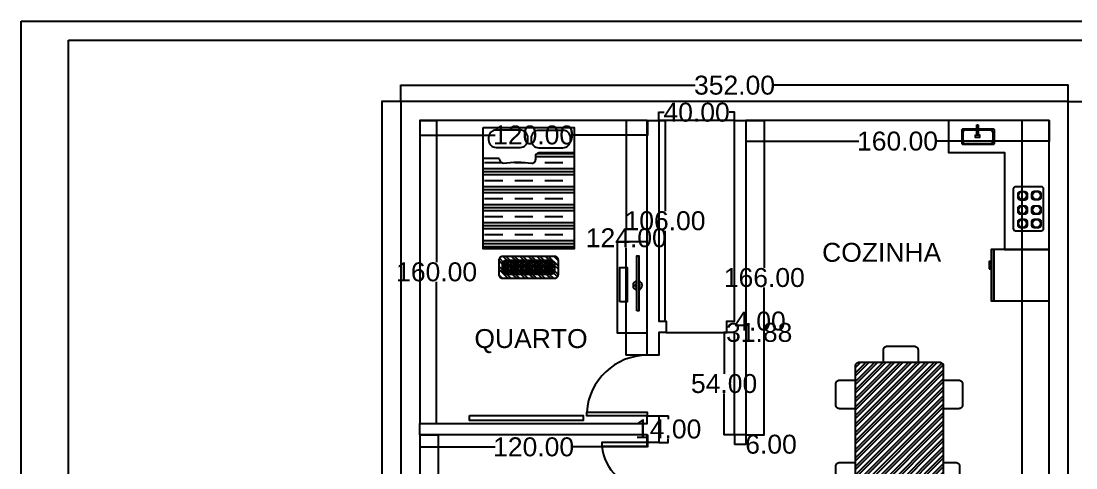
# Model space of a CAD drawing. Header units: millimetres. Extents: x -238510 to 111136, y -199737 to 8496.
# Drawn here: x 1250 to 1807, y 2886 to 3122 of the extents above; entities that cross this region are included whole.
import ezdxf

# ---------------------------------------------------------------- set-up
doc = ezdxf.new("R2010")
doc.units = ezdxf.units.MM
doc.layers.add('APPLIENCES', color=7, linetype='Continuous', plot=False)
doc.layers.add('DOORS AND WINDOWS', color=7, linetype='Continuous', plot=False)
doc.layers.add('COTAS', color=7, linetype='Continuous')
doc.styles.get("Standard").update_dxf_attribs({"font": 'arial.ttf'})
doc.dimstyles.new('COTAS', dxfattribs={"dimtxt": 10, "dimasz": 0.18, "dimexe": 0.18, "dimexo": 0.0625, "dimgap": 0.09, "dimtad": 0, "dimtih": 1, "dimtoh": 1, "dimzin": 0, "dimdsep": 46, "dimtxsty": 'Standard', "dimblk": 'NONE', "dimcen": 0.09, "dimclrt": 1, "dimadec": 0, "dimazin": 0, "dimtfac": 1, "dimtofl": 0, "dimtmove": 0, "dimatfit": 3, "dimfxl": 1, "dimtolj": 1, "dimtzin": 0, "dimarcsym": 0})

# ---------------------------------------------------------------- blocks, each defined once
blk = doc.blocks.new('*D392')
at = {"layer": 'COTAS', "color": 0, "lineweight": -2, "transparency": 16777216}
for p, q in [((1450.56, 3079.41), (1450.56, 3088.14)), ((1450.56, 3087.96), (1605.73, 3087.96)), ((1802.56, 3087.96), (1647.38, 3087.96)), ((1802.56, 3079.41), (1802.56, 3088.14))]:
    blk.add_line(p, q, dxfattribs=at)
at = {"layer": 'Defpoints', "color": 0, "transparency": 16777216}
for p in [(1802.56, 3087.96), (1450.56, 3079.35), (1802.56, 3079.35)]:
    blk.add_point(p, dxfattribs=at)
at = {"layer": 'COTAS', "color": 1, "transparency": 16777216, "insert": (1626.56, 3087.96), "char_height": 10, "attachment_point": 5}
blk.add_mtext('\\A1;352.00', dxfattribs=at)
blk = doc.blocks.new('_None')
blk = doc.blocks.new('*D393')
at = {"layer": 'COTAS', "color": 0, "lineweight": -2, "transparency": 16777216}
for p, q in [((1450.49, 3079.35), (1440.23, 3079.35)), ((1440.41, 3079.35), (1440.41, 2848.36)), ((1440.41, 2607.35), (1440.41, 2837.97)), ((1450.49, 2607.35), (1440.23, 2607.35))]:
    blk.add_line(p, q, dxfattribs=at)
at = {"layer": 'Defpoints', "color": 0, "transparency": 16777216}
for p in [(1450.56, 3079.35), (1440.41, 2607.35), (1450.56, 2607.35)]:
    blk.add_point(p, dxfattribs=at)
at = {"layer": 'COTAS', "color": 1, "transparency": 16777216, "insert": (1440.41, 2843.16), "char_height": 10, "attachment_point": 5}
blk.add_mtext('\\A1;472.00', dxfattribs=at)
blk = doc.blocks.new('*D396')
at = {"layer": 'COTAS', "color": 0, "lineweight": -2, "transparency": 16777216}
for p, q in [((1792.49, 3069.35), (1778.06, 3069.35)), ((1778.24, 3069.35), (1778.24, 2872.54)), ((1778.24, 2665.35), (1778.24, 2862.15)), ((1792.49, 2665.35), (1778.06, 2665.35))]:
    blk.add_line(p, q, dxfattribs=at)
at = {"layer": 'Defpoints', "color": 0, "transparency": 16777216}
for p in [(1792.56, 3069.35), (1778.24, 2665.35), (1792.56, 2665.35)]:
    blk.add_point(p, dxfattribs=at)
at = {"layer": 'COTAS', "color": 1, "transparency": 16777216, "insert": (1778.24, 2867.35), "char_height": 10, "attachment_point": 5}
blk.add_mtext('\\A1;404.00', dxfattribs=at)
blk = doc.blocks.new('*D397')
at = {"layer": 'COTAS', "color": 0, "lineweight": -2, "transparency": 16777216}
for p, q in [((1632.56, 3069.28), (1632.56, 3058.24)), ((1792.56, 3069.28), (1792.56, 3058.24)), ((1632.56, 3058.42), (1692.2, 3058.42)), ((1792.56, 3058.42), (1732.92, 3058.42))]:
    blk.add_line(p, q, dxfattribs=at)
at = {"layer": 'Defpoints', "color": 0, "transparency": 16777216}
for p in [(1632.56, 3069.35), (1792.56, 3069.35), (1792.56, 3058.42)]:
    blk.add_point(p, dxfattribs=at)
at = {"layer": 'COTAS', "color": 1, "transparency": 16777216, "insert": (1712.56, 3058.42), "char_height": 10, "attachment_point": 5}
blk.add_mtext('\\A1;160.00', dxfattribs=at)
blk = doc.blocks.new('*D398')
at = {"layer": 'COTAS', "color": 0, "lineweight": -2, "transparency": 16777216}
for p, q in [((1802.62, 3079.35), (1821.41, 3079.35)), ((1821.23, 3079.35), (1821.23, 2845.36)), ((1821.23, 2607.35), (1821.23, 2834.97)), ((1802.62, 2607.35), (1821.41, 2607.35))]:
    blk.add_line(p, q, dxfattribs=at)
at = {"layer": 'Defpoints', "color": 0, "transparency": 16777216}
for p in [(1802.56, 3079.35), (1802.56, 2607.35), (1821.23, 2607.35)]:
    blk.add_point(p, dxfattribs=at)
at = {"layer": 'COTAS', "color": 1, "transparency": 16777216, "insert": (1821.23, 2840.16), "char_height": 10, "attachment_point": 5}
blk.add_mtext('\\A1;472.00', dxfattribs=at)
blk = doc.blocks.new('*D399')
at = {"layer": 'COTAS', "color": 0, "lineweight": -2, "transparency": 16777216}
for p, q in [((1460.56, 3069.28), (1460.56, 3061.49)), ((1580.56, 3069.28), (1580.56, 3061.49)), ((1460.56, 3061.67), (1500.2, 3061.67)), ((1580.56, 3061.67), (1540.92, 3061.67))]:
    blk.add_line(p, q, dxfattribs=at)
at = {"layer": 'Defpoints', "color": 0, "transparency": 16777216}
for p in [(1460.56, 3069.35), (1580.56, 3069.35), (1580.56, 3061.67)]:
    blk.add_point(p, dxfattribs=at)
at = {"layer": 'COTAS', "color": 1, "transparency": 16777216, "insert": (1520.56, 3061.67), "char_height": 10, "attachment_point": 5}
blk.add_mtext('\\A1;120.00', dxfattribs=at)
blk = doc.blocks.new('*D400')
at = {"layer": 'COTAS', "color": 0, "lineweight": -2, "transparency": 16777216}
for p, q in [((1460.62, 3069.35), (1469.56, 3069.35)), ((1469.38, 3069.35), (1469.38, 2994.54)), ((1469.38, 2909.35), (1469.38, 2984.15)), ((1460.62, 2909.35), (1469.56, 2909.35))]:
    blk.add_line(p, q, dxfattribs=at)
at = {"layer": 'Defpoints', "color": 0, "transparency": 16777216}
for p in [(1460.56, 3069.35), (1460.56, 2909.35), (1469.38, 2909.35)]:
    blk.add_point(p, dxfattribs=at)
at = {"layer": 'COTAS', "color": 1, "transparency": 16777216, "insert": (1469.38, 2989.35), "char_height": 10, "attachment_point": 5}
blk.add_mtext('\\A1;160.00', dxfattribs=at)
blk = doc.blocks.new('*D401')
at = {"layer": 'COTAS', "color": 0, "lineweight": -2, "transparency": 16777216}
for p, q in [((1460.62, 2903.35), (1470.3, 2903.35)), ((1470.12, 2903.35), (1470.12, 2878.54)), ((1470.12, 2843.35), (1470.12, 2868.15)), ((1460.62, 2843.35), (1470.3, 2843.35))]:
    blk.add_line(p, q, dxfattribs=at)
at = {"layer": 'Defpoints', "color": 0, "transparency": 16777216}
for p in [(1460.56, 2903.35), (1460.56, 2843.35), (1470.12, 2843.35)]:
    blk.add_point(p, dxfattribs=at)
at = {"layer": 'COTAS', "color": 1, "transparency": 16777216, "insert": (1470.12, 2873.35), "char_height": 10, "attachment_point": 5}
blk.add_mtext('\\A1;60.00', dxfattribs=at)
blk = doc.blocks.new('*D406')
at = {"layer": 'COTAS', "color": 0, "lineweight": -2, "transparency": 16777216}
for p, q in [((1460.56, 2903.28), (1460.56, 2896.73)), ((1580.56, 2903.28), (1580.56, 2896.73)), ((1460.56, 2896.91), (1500.2, 2896.91)), ((1580.56, 2896.91), (1540.92, 2896.91))]:
    blk.add_line(p, q, dxfattribs=at)
at = {"layer": 'Defpoints', "color": 0, "transparency": 16777216}
for p in [(1460.56, 2903.35), (1580.56, 2903.35), (1580.56, 2896.91)]:
    blk.add_point(p, dxfattribs=at)
at = {"layer": 'COTAS', "color": 1, "transparency": 16777216, "insert": (1520.56, 2896.91), "char_height": 10, "attachment_point": 5}
blk.add_mtext('\\A1;120.00', dxfattribs=at)
blk = doc.blocks.new('*D409')
at = {"layer": 'COTAS', "color": 0, "lineweight": -2, "transparency": 16777216}
for p, q in [((1586.56, 3069.41), (1586.56, 3073.86)), ((1586.56, 3073.68), (1589.41, 3073.68)), ((1626.56, 3073.68), (1623.7, 3073.68)), ((1626.56, 3069.41), (1626.56, 3073.86))]:
    blk.add_line(p, q, dxfattribs=at)
at = {"layer": 'Defpoints', "color": 0, "transparency": 16777216}
for p in [(1626.56, 3073.68), (1586.56, 3069.35), (1626.56, 3069.35)]:
    blk.add_point(p, dxfattribs=at)
at = {"layer": 'COTAS', "color": 1, "transparency": 16777216, "insert": (1606.56, 3073.68), "char_height": 10, "attachment_point": 5}
blk.add_mtext('\\A1;40.00', dxfattribs=at)
blk = doc.blocks.new('*D410')
at = {"layer": 'COTAS', "color": 0, "lineweight": -2, "transparency": 16777216}
for p, q in [((1632.62, 3069.35), (1642.46, 3069.35)), ((1642.28, 3069.35), (1642.28, 2991.54)), ((1642.28, 2903.35), (1642.28, 2981.15)), ((1632.62, 2903.35), (1642.46, 2903.35))]:
    blk.add_line(p, q, dxfattribs=at)
at = {"layer": 'Defpoints', "color": 0, "transparency": 16777216}
for p in [(1632.56, 3069.35), (1632.56, 2903.35), (1642.28, 2903.35)]:
    blk.add_point(p, dxfattribs=at)
at = {"layer": 'COTAS', "color": 1, "transparency": 16777216, "insert": (1642.28, 2986.35), "char_height": 10, "attachment_point": 5}
blk.add_mtext('\\A1;166.00', dxfattribs=at)
blk = doc.blocks.new('*D411')
at = {"layer": 'COTAS', "color": 0, "lineweight": -2, "transparency": 16777216}
for p, q in [((1586.62, 3069.35), (1590.07, 3069.35)), ((1589.89, 3069.35), (1589.89, 3021.54)), ((1589.89, 2963.35), (1589.89, 3011.15)), ((1586.62, 2963.35), (1590.07, 2963.35))]:
    blk.add_line(p, q, dxfattribs=at)
at = {"layer": 'Defpoints', "color": 0, "transparency": 16777216}
for p in [(1586.56, 3069.35), (1586.56, 2963.35), (1589.89, 2963.35)]:
    blk.add_point(p, dxfattribs=at)
at = {"layer": 'COTAS', "color": 1, "transparency": 16777216, "insert": (1589.89, 3016.35), "char_height": 10, "attachment_point": 5}
blk.add_mtext('\\A1;106.00', dxfattribs=at)
blk = doc.blocks.new('*D412')
at = {"layer": 'COTAS', "color": 0, "lineweight": -2, "transparency": 16777216}
for p, q in [((1580.49, 3069.35), (1569.26, 3069.35)), ((1569.44, 3069.35), (1569.44, 3012.54)), ((1569.44, 2945.35), (1569.44, 3002.15)), ((1580.49, 2945.35), (1569.26, 2945.35))]:
    blk.add_line(p, q, dxfattribs=at)
at = {"layer": 'Defpoints', "color": 0, "transparency": 16777216}
for p in [(1580.56, 3069.35), (1569.44, 2945.35), (1580.56, 2945.35)]:
    blk.add_point(p, dxfattribs=at)
at = {"layer": 'COTAS', "color": 1, "transparency": 16777216, "insert": (1569.44, 3007.35), "char_height": 10, "attachment_point": 5}
blk.add_mtext('\\A1;124.00', dxfattribs=at)
blk = doc.blocks.new('*D413')
at = {"layer": 'COTAS', "color": 0, "lineweight": -2, "transparency": 16777216}
for p, q in [((1626.49, 2957.35), (1620.87, 2957.35)), ((1621.05, 2957.35), (1621.05, 2935.54)), ((1621.05, 2903.35), (1621.05, 2925.15)), ((1626.49, 2903.35), (1620.87, 2903.35))]:
    blk.add_line(p, q, dxfattribs=at)
at = {"layer": 'Defpoints', "color": 0, "transparency": 16777216}
for p in [(1626.56, 2957.35), (1621.05, 2903.35), (1626.56, 2903.35)]:
    blk.add_point(p, dxfattribs=at)
at = {"layer": 'COTAS', "color": 1, "transparency": 16777216, "insert": (1621.05, 2930.35), "char_height": 10, "attachment_point": 5}
blk.add_mtext('\\A1;54.00', dxfattribs=at)
blk = doc.blocks.new('*D414')
at = {"layer": 'COTAS', "color": 0, "lineweight": -2, "transparency": 16777216}
for p, q in [((1626.56, 2903.28), (1626.56, 2898.13)), ((1632.56, 2903.28), (1632.56, 2898.13)), ((1626.56, 2898.31), (1632.56, 2898.31)), ((1632.56, 2898.31), (1632.74, 2898.31))]:
    blk.add_line(p, q, dxfattribs=at)
at = {"layer": 'Defpoints', "color": 0, "transparency": 16777216}
for p in [(1626.56, 2903.35), (1632.56, 2903.35), (1632.56, 2898.31)]:
    blk.add_point(p, dxfattribs=at)
at = {"layer": 'COTAS', "color": 1, "transparency": 16777216, "insert": (1645.82, 2898.31), "char_height": 10, "attachment_point": 5}
blk.add_mtext('\\A1;6.00', dxfattribs=at)
blk = doc.blocks.new('*D419')
at = {"layer": 'COTAS', "color": 0, "lineweight": -2, "transparency": 16777216}
for p, q in [((1622.56, 2963.41), (1622.56, 2963.53)), ((1622.56, 2963.35), (1626.56, 2963.35)), ((1626.56, 2963.41), (1626.56, 2963.53)), ((1626.56, 2963.35), (1626.74, 2963.35))]:
    blk.add_line(p, q, dxfattribs=at)
at = {"layer": 'Defpoints', "color": 0, "transparency": 16777216}
for p in [(1622.56, 2963.35), (1626.56, 2963.35), (1626.56, 2963.35)]:
    blk.add_point(p, dxfattribs=at)
at = {"layer": 'COTAS', "color": 1, "transparency": 16777216, "insert": (1640, 2963.35), "char_height": 10, "attachment_point": 5}
blk.add_mtext('\\A1;4.00', dxfattribs=at)
blk = doc.blocks.new('*D420')
at = {"layer": 'COTAS', "color": 0, "lineweight": -2, "transparency": 16777216}
for p, q in [((1586.62, 2913.35), (1591.75, 2913.35)), ((1591.57, 2913.35), (1591.57, 2911.54)), ((1591.57, 2899.35), (1591.57, 2901.15)), ((1586.62, 2899.35), (1591.75, 2899.35))]:
    blk.add_line(p, q, dxfattribs=at)
at = {"layer": 'Defpoints', "color": 0, "transparency": 16777216}
for p in [(1586.56, 2913.35), (1586.56, 2899.35), (1591.57, 2899.35)]:
    blk.add_point(p, dxfattribs=at)
at = {"layer": 'COTAS', "color": 1, "transparency": 16777216, "insert": (1591.57, 2906.35), "char_height": 10, "attachment_point": 5}
blk.add_mtext('\\A1;14.00', dxfattribs=at)
blk = doc.blocks.new('*D426')
at = {"layer": 'COTAS', "color": 0, "lineweight": -2, "transparency": 16777216}
for p, q in [((1590.56, 2957.41), (1590.56, 2957.53)), ((1590.56, 2957.35), (1622.44, 2957.35)), ((1622.44, 2957.41), (1622.44, 2957.53)), ((1622.44, 2957.35), (1622.62, 2957.35))]:
    blk.add_line(p, q, dxfattribs=at)
at = {"layer": 'Defpoints', "color": 0, "transparency": 16777216}
for p in [(1590.56, 2957.35), (1622.44, 2957.35), (1622.44, 2957.35)]:
    blk.add_point(p, dxfattribs=at)
at = {"layer": 'COTAS', "color": 1, "transparency": 16777216, "insert": (1639.59, 2957.35), "char_height": 10, "attachment_point": 5}
blk.add_mtext('\\A1;31.88', dxfattribs=at)
blk = doc.blocks.new('small_DOOR')
at = {"layer": 'DOORS AND WINDOWS'}
blk.add_lwpolyline([(0.8, -0.05), (0, -0.05), (0, 0), (0.8, 0)], close=True, dxfattribs=at)
blk.add_arc((0.8, -0.05), 0.8, 90, 176.4167, dxfattribs=at)
blk = doc.blocks.new('bathr_DOOR')
at = {"layer": 'DOORS AND WINDOWS'}
blk.add_lwpolyline([(0, 0), (-0.6, 0), (-0.6, -0.05), (0, -0.05)], close=True, dxfattribs=at)
blk.add_arc((0, 0.002), 0.602, 184.9791, 270, dxfattribs=at)
blk = doc.blocks.new('king_BED')
at = {"layer": 'APPLIENCES'}
h = blk.add_hatch(dxfattribs=at)
h.set_pattern_fill('CLAY', color=256, scale=0.05)
h.set_pattern_definition([(0, (-1925.1788, -1745.6346), (0, 0.238125), []), (0, (-1925.1788, -1745.59492), (0, 0.238125), []), (0, (-1925.1788, -1745.55523), (0, 0.238125), []), (0, (-1925.1788, -1745.47586), (0, 0.238125), [0.238125, -0.15875])])
h.paths.add_polyline_path([(1.199, -0.333), (0.743, -0.333, 0.414214), (0.693, -0.383), (0.693, -0.422, -0.414214), (0.643, -0.472, 0.065451), (0.263, -0.472, -0.324715), (0.213, -0.421, 0.372904), (0.203, -0.413), (0, -0.413), (0, -1.604), (1.199, -1.604)])
blk.add_lwpolyline([(0, 0), (1.199, 0), (1.199, -1.604), (0, -1.604)], close=True, dxfattribs=at)
for points in [[(0.59, -0.136, 0.414214), (0.49, -0.036), (0.171, -0.036, 0.414214), (0.071, -0.136), (0.071, -0.165, 0.414214), (0.171, -0.265), (0.49, -0.265, 0.414214), (0.59, -0.165)], [(0.733, -0.27), (1.052, -0.27, 0.414214), (1.152, -0.17), (1.152, -0.14, 0.414214), (1.052, -0.04), (0.733, -0.04, 0.414214), (0.633, -0.14), (0.633, -0.17, 0.414214)]]:
    blk.add_lwpolyline(points, format="xyb", close=True, dxfattribs=at)
for points in [[(0.213, -0.421, 0.373029), (0.203, -0.413), (0, -0.413)], [(0.213, -0.421, 0.324694), (0.263, -0.472, -0.065451), (0.643, -0.472, 0.414214), (0.693, -0.422), (0.693, -0.383, -0.414214), (0.743, -0.333), (1.199, -0.333)]]:
    blk.add_lwpolyline(points, format="xyb", dxfattribs=at)
blk = doc.blocks.new('fridge')
at = {"layer": 'APPLIENCES'}
for points in [[(0.034, 0.677), (0, 0.677), (0, 0), (0.034, 0)], [(0.763, 0.677), (0.034, 0.677), (0.034, 0), (0.763, 0)], [(0.034, 0.677), (0.034, 0.677), (0.034, 0), (0.034, 0)], [(-0.028, 0.423), (0, 0.423), (0, 0.52), (-0.028, 0.52)]]:
    blk.add_lwpolyline(points, close=True, dxfattribs=at)
blk = doc.blocks.new('sink')
blk.add_lwpolyline([(0.197, 0.197), (0.394, 0.197, -0.414214), (0.409, 0.182), (0.409, 0.004, -0.414214), (0.394, -0.011), (0.001, -0.011, -0.414214), (-0.014, 0.004), (-0.014, 0.182, -0.414214), (0.001, 0.197), (0.179, 0.197)], format="xyb")
blk.add_lwpolyline([(0.162, 0.117), (0.215, 0.117), (0.215, 0.085), (0.162, 0.085)], close=True)
at = {"layer": 'APPLIENCES'}
for p, q in [((0, 0.03), (0, 0.152)), ((0.03, 0.182), (0.179, 0.182)), ((0.179, 0.251), (0.197, 0.251)), ((0.179, 0.117), (0.179, 0.251)), ((0.197, 0.251), (0.197, 0.117)), ((0.197, 0.182), (0.36, 0.182)), ((0.39, 0.152), (0.39, 0.03)), ((0.36, 0), (0.03, 0)), ((0.197, 0.117), (0.179, 0.117))]:
    blk.add_line(p, q, dxfattribs=at)
for centre, start, end in [((0.03, 0.152), 90, 180), ((0.36, 0.152), 0, 90), ((0.03, 0.03), 180, 270), ((0.36, 0.03), 270, 0)]:
    blk.add_arc(centre, 0.03, start, end, dxfattribs=at)
blk = doc.blocks.new('room_desk')
at = {"layer": 'APPLIENCES'}
for points in [[(0, 0), (0, 0.8), (-2.4, 0.8), (-2.4, 0)], [(-1.578, 0.729), (-0.678, 0.729), (-0.678, 0.529), (-1.578, 0.529)], [(-1.818, 0.274), (-0.365, 0.274), (-0.365, 0.226), (-1.818, 0.226)]]:
    blk.add_lwpolyline(points, close=True, dxfattribs=at)
for radius, start, end in [(0.12, 7.6593, 172.3407), (0.0622, 14.9476, 165.0524), (0.12, 195.4824, 344.5176), (0.0622, 211.1044, 328.8956)]:
    blk.add_arc((-1.149, 0.258), radius, start, end, dxfattribs=at)
blk = doc.blocks.new('room_chest')
h = blk.add_hatch()
h.set_pattern_fill('STEEL', color=256, scale=0.05)
h.set_pattern_definition([(45, (0, 0), (-0.112253, 0.112253), []), (45, (0, 0.07938), (-0.112253, 0.112253), [])])
h.paths.add_polyline_path([(-0.1, 1.572), (-0.474, 1.572, 0.414214), (-0.574, 1.472), (-0.574, 0.1, 0.414214), (-0.474, 0), (-0.1, 0, 0.414214), (0, 0.1), (0, 1.472, 0.414214)])
h.paths.add_polyline_path([(-0.2, 1.472, -0.414214), (-0.1, 1.372), (-0.1, 0.2, -0.414214), (-0.2, 0.1), (-0.374, 0.1, -0.414214), (-0.474, 0.2), (-0.474, 1.372, -0.414214), (-0.374, 1.472)], flags=0)
h.paths.add_polyline_path([(-0.1, 1.372, 0.414214), (-0.2, 1.472), (-0.374, 1.472, 0.414214), (-0.474, 1.372), (-0.474, 0.2, 0.414214), (-0.374, 0.1), (-0.2, 0.1, 0.414214), (-0.1, 0.2)], flags=16)
h = blk.add_hatch()
h.set_pattern_fill('BOX', color=256, scale=0.005)
h.paths.add_polyline_path([(-0.1, 1.372, 0.414214), (-0.2, 1.472), (-0.374, 1.472, 0.414214), (-0.474, 1.372), (-0.474, 0.2, 0.414214), (-0.374, 0.1), (-0.2, 0.1, 0.414214), (-0.1, 0.2)])
for points in [[(-0.1, 0, 0.414214), (0, 0.1), (0, 1.472, 0.414214), (-0.1, 1.572), (-0.474, 1.572, 0.414214), (-0.574, 1.472), (-0.574, 0.1, 0.414214), (-0.474, 0)], [(-0.374, 1.472), (-0.2, 1.472, -0.414214), (-0.1, 1.372), (-0.1, 0.2, -0.414214), (-0.2, 0.1), (-0.374, 0.1, -0.414214), (-0.474, 0.2), (-0.474, 1.372, -0.414214)]]:
    blk.add_lwpolyline(points, format="xyb", close=True)
blk = doc.blocks.new('kitchen_table')
h = blk.add_hatch()
h.set_pattern_fill('STEEL', color=256, scale=0.05)
h.set_pattern_definition([(45, (-5670.4246, -5350.04134), (-0.1122532015, 0.1122532015), []), (45, (-5670.4246, -5349.96196), (-0.1122532015, 0.1122532015), [])])
h.paths.add_polyline_path([(0.1, 3.741, 0.414214), (0, 3.841), (-2.116, 3.841, 0.414214), (-2.216, 3.741), (-2.216, 0.1, 0.414214), (-2.116, 0), (0, 0, 0.414214), (0.1, 0.1)])
for points in [[(-1.477, 3.841), (-1.477, 4.168, -0.414214), (-1.377, 4.268), (-0.668, 4.268, -0.414214), (-0.568, 4.168), (-0.568, 3.841)], [(-2.216, 2.614), (-2.635, 2.614, -0.414214), (-2.735, 2.714), (-2.735, 3.266, -0.414214), (-2.635, 3.366), (-2.216, 3.366)], [(0.1, 3.366), (0.507, 3.366, -0.414214), (0.607, 3.266), (0.607, 2.714, -0.414214), (0.507, 2.614), (0.1, 2.614)], [(-2.216, 0.441), (-2.635, 0.441, -0.414214), (-2.735, 0.541), (-2.735, 1.093, -0.414214), (-2.635, 1.193), (-2.216, 1.193)], [(0.1, 1.193), (0.43, 1.193, -0.414214), (0.53, 1.093), (0.53, 0.541, -0.414214), (0.43, 0.441), (0.1, 0.441)], [(-0.522, 0), (-0.522, -0.314, -0.414214), (-0.622, -0.414), (-1.331, -0.414, -0.414214), (-1.431, -0.314), (-1.431, 0)]]:
    blk.add_lwpolyline(points, format="xyb")
blk.add_lwpolyline([(-2.116, 3.841), (0, 3.841, -0.414214), (0.1, 3.741), (0.1, 0.1, -0.414214), (0, 0), (-2.116, 0, -0.414214), (-2.216, 0.1), (-2.216, 3.741, -0.414214)], format="xyb", close=True)

msp = doc.modelspace()

# ---------------------------------------------------------------- linework, layer by layer
for p, q in [((1250.14, 3121.877), (2091.14, 3121.877)), ((1250.14, 2527.877), (1250.14, 3121.877))]:
    msp.add_line(p, q)
for points in [[(1275.14, 3111.877), (2081.14, 3111.877), (2081.14, 2537.877), (1275.14, 2537.877), (1275.14, 2825.671)], [(1586.557, 3069.347), (1586.557, 2963.347), (1590.557, 2963.347), (1590.557, 2957.347), (1586.557, 2957.347), (1586.557, 2945.347), (1580.557, 2945.347), (1580.557, 3069.347)]]:
    msp.add_lwpolyline(points, close=True)
for points in [[(1792.557, 2655.347), (1792.557, 2607.347), (1802.557, 2607.347), (1802.557, 3079.347), (1450.557, 3079.347), (1450.557, 2607.347), (1452.557, 2607.347), (1452.557, 2585.347), (1642.557, 2585.347), (1642.557, 2607.347)], [(1580.557, 3069.347), (1460.557, 3069.347), (1460.557, 2909.347)], [(1626.557, 3069.347), (1632.557, 3069.347), (1632.557, 2903.347), (1626.557, 2903.347), (1626.557, 2957.347), (1622.557, 2957.347), (1622.557, 2963.347), (1626.557, 2963.347), (1626.557, 3069.347), (1586.557, 3069.347)], [(1792.557, 2665.347), (1792.557, 3069.347), (1632.557, 3069.347)], [(1460.557, 2903.347), (1460.557, 2909.347), (1580.557, 2909.347), (1580.557, 2913.347), (1586.557, 2913.347), (1586.557, 2899.347), (1580.557, 2899.347), (1580.557, 2903.347), (1460.557, 2903.347), (1460.557, 2843.347)]]:
    msp.add_lwpolyline(points)
at = {"layer": 'APPLIENCES'}
msp.add_lwpolyline([(1792.557, 3052.431), (1792.557, 3069.347), (1739.467, 3069.347), (1739.467, 3052.431), (1769.091, 3052.431), (1769.091, 3001.201), (1792.557, 3001.201), (1792.557, 3069.347), (1769.091, 3069.347)], dxfattribs=at)
for points in [[(1774.849, 3011.106), (1788.394, 3011.106, 0.4142136), (1789.594, 3012.306), (1789.594, 3033.18, 0.4142136), (1788.394, 3034.38), (1774.849, 3034.38, 0.4142136), (1773.649, 3033.18), (1773.649, 3012.306, 0.4142136)], [(1777.394, 3031.831), (1779.729, 3031.831, -0.4142136), (1780.929, 3030.631), (1780.929, 3028.53, -0.4142136), (1779.729, 3027.33), (1777.394, 3027.33, -0.4142136), (1776.194, 3028.53), (1776.194, 3030.631, -0.4142136)], [(1784.657, 3031.969), (1786.991, 3031.969, -0.4142136), (1788.191, 3030.769), (1788.191, 3028.667, -0.4142136), (1786.991, 3027.467), (1784.657, 3027.467, -0.4142136), (1783.457, 3028.667), (1783.457, 3030.769, -0.4142136)], [(1777.394, 3024.298), (1779.729, 3024.298, -0.4142136), (1780.929, 3023.098), (1780.929, 3020.997, -0.4142136), (1779.729, 3019.797), (1777.394, 3019.797, -0.4142136), (1776.194, 3020.997), (1776.194, 3023.098, -0.4142136)], [(1784.657, 3024.344), (1786.991, 3024.344, -0.4142136), (1788.191, 3023.144), (1788.191, 3021.043, -0.4142136), (1786.991, 3019.843), (1784.657, 3019.843, -0.4142136), (1783.457, 3021.043), (1783.457, 3023.144, -0.4142136)], [(1777.394, 3017.225), (1779.729, 3017.225, -0.4142136), (1780.929, 3016.025), (1780.929, 3013.924, -0.4142136), (1779.729, 3012.724), (1777.394, 3012.724, -0.4142136), (1776.194, 3013.924), (1776.194, 3016.025, -0.4142136)], [(1784.657, 3017.225), (1786.991, 3017.225, -0.4142136), (1788.191, 3016.025), (1788.191, 3013.924, -0.4142136), (1786.991, 3012.724), (1784.657, 3012.724, -0.4142136), (1783.457, 3013.924), (1783.457, 3016.025, -0.4142136)]]:
    msp.add_lwpolyline(points, format="xyb", close=True, dxfattribs=at)
msp.add_lwpolyline([(1486.667, 2913.463), (1546.615, 2913.463), (1546.615, 2910.953), (1486.667, 2910.953)], close=True, dxfattribs=at)
for centre in [(1778.458, 3029.746), (1785.898, 3029.746), (1778.517, 3022.137), (1785.898, 3022.137), (1778.517, 3014.952), (1785.898, 3014.952)]:
    msp.add_circle(centre, 2.072, dxfattribs=at)

# ---------------------------------------------------------------- block references
for name, p, xscale, yscale, zscale in [('sink', (1747.172, 3057.064), 40, 40, 40), ('king_BED', (1493.931, 3065.742), 40, 40, 40), ('fridge', (1762.017, 2974.127), 40, 40, 40), ('kitchen_table', (1734.73, 2864.852), 20, 20, 20)]:
    msp.add_blockref(name, p, dxfattribs=dict(at, xscale=xscale, yscale=yscale, zscale=zscale))
at = {"layer": 'APPLIENCES', "xscale": 20, "yscale": 20, "zscale": 20, "rotation": 90}
for name, p in [('room_desk', (1580.557, 3005.2)), ('room_chest', (1533.637, 2997.548))]:
    msp.add_blockref(name, p, dxfattribs=at)
at = {"layer": 'DOORS AND WINDOWS', "xscale": 40, "yscale": 40, "zscale": 40}
for name, p in [('small_DOOR', (1548.557, 2915.347)), ('bathr_DOOR', (1580.557, 2899.347))]:
    msp.add_blockref(name, p, dxfattribs=at)

# ---------------------------------------------------------------- texts
at = {"char_height": 10, "attachment_point": 1}
for s, insert in [('COZINHA', (1672.773, 3004.716)), ('QUARTO', (1489.305, 2959.172))]:
    msp.add_mtext_dynamic_manual_height_columns(s, width=120, gutter_width=500, heights=[0], dxfattribs=dict(at, insert=insert))

# ---------------------------------------------------------------- dimensions: what is measured, and where the dimension line sits
at = {"layer": 'COTAS'}
dim = msp.add_linear_dim(base=(1802.557, 3087.965), p1=(1450.557, 3079.347), p2=(1802.557, 3079.347), dimstyle='COTAS', dxfattribs=at)
dim.commit()
dim.dimension.update_dxf_attribs({"geometry": '*D392', "text_midpoint": (1626.557, 3087.965), "dimtype": 160})
for base, p1, p2, picture, middle in [((1440.408, 2607.347), (1450.557, 3079.347), (1450.557, 2607.347), '*D393', (1440.408, 2843.162)), ((1821.228, 2607.347), (1802.557, 3079.347), (1802.557, 2607.347), '*D398', (1821.228, 2840.161))]:
    dim = msp.add_linear_dim(base=base, p1=p1, p2=p2, angle=90, dimstyle='COTAS', dxfattribs=at)
    dim.commit()
    dim.dimension.update_dxf_attribs({"geometry": picture, "text_midpoint": middle, "dimtype": 160})
for base, p1, p2, picture, middle in [((1626.557, 3073.682), (1586.557, 3069.347), (1626.557, 3069.347), '*D409', (1606.557, 3073.682)), ((1580.557, 3061.666), (1460.557, 3069.347), (1580.557, 3069.347), '*D399', (1520.557, 3061.666)), ((1792.557, 3058.416), (1632.557, 3069.347), (1792.557, 3069.347), '*D397', (1712.557, 3058.416)), ((1626.557, 2963.347), (1622.557, 2963.347), (1626.557, 2963.347), '*D419', (1639.999, 2963.347)), ((1622.437, 2957.347), (1590.557, 2957.347), (1622.437, 2957.347), '*D426', (1639.587, 2957.347)), ((1580.557, 2896.913), (1460.557, 2903.347), (1580.557, 2903.347), '*D406', (1520.557, 2896.913)), ((1632.557, 2898.314), (1626.557, 2903.347), (1632.557, 2903.347), '*D414', (1645.825, 2898.314))]:
    dim = msp.add_linear_dim(base=base, p1=p1, p2=p2, dimstyle='COTAS', dxfattribs=at)
    dim.commit()
    dim.dimension.update_dxf_attribs({"geometry": picture, "text_midpoint": middle})
for base, p1, p2, picture, middle in [((1469.38, 2909.347), (1460.557, 3069.347), (1460.557, 2909.347), '*D400', (1469.38, 2989.347)), ((1569.441, 2945.347), (1580.557, 3069.347), (1580.557, 2945.347), '*D412', (1569.441, 3007.347)), ((1589.888, 2963.347), (1586.557, 3069.347), (1586.557, 2963.347), '*D411', (1589.888, 3016.347)), ((1642.283, 2903.347), (1632.557, 3069.347), (1632.557, 2903.347), '*D410', (1642.283, 2986.347)), ((1778.237, 2665.347), (1792.557, 3069.347), (1792.557, 2665.347), '*D396', (1778.237, 2867.347)), ((1621.048, 2903.347), (1626.557, 2957.347), (1626.557, 2903.347), '*D413', (1621.048, 2930.347)), ((1591.574, 2899.347), (1586.557, 2913.347), (1586.557, 2899.347), '*D420', (1591.574, 2906.347)), ((1470.122, 2843.347), (1460.557, 2903.347), (1460.557, 2843.347), '*D401', (1470.122, 2873.347))]:
    dim = msp.add_linear_dim(base=base, p1=p1, p2=p2, angle=90, dimstyle='COTAS', dxfattribs=at)
    dim.commit()
    dim.dimension.update_dxf_attribs({"geometry": picture, "text_midpoint": middle})

doc.saveas('drawing.dxf')
